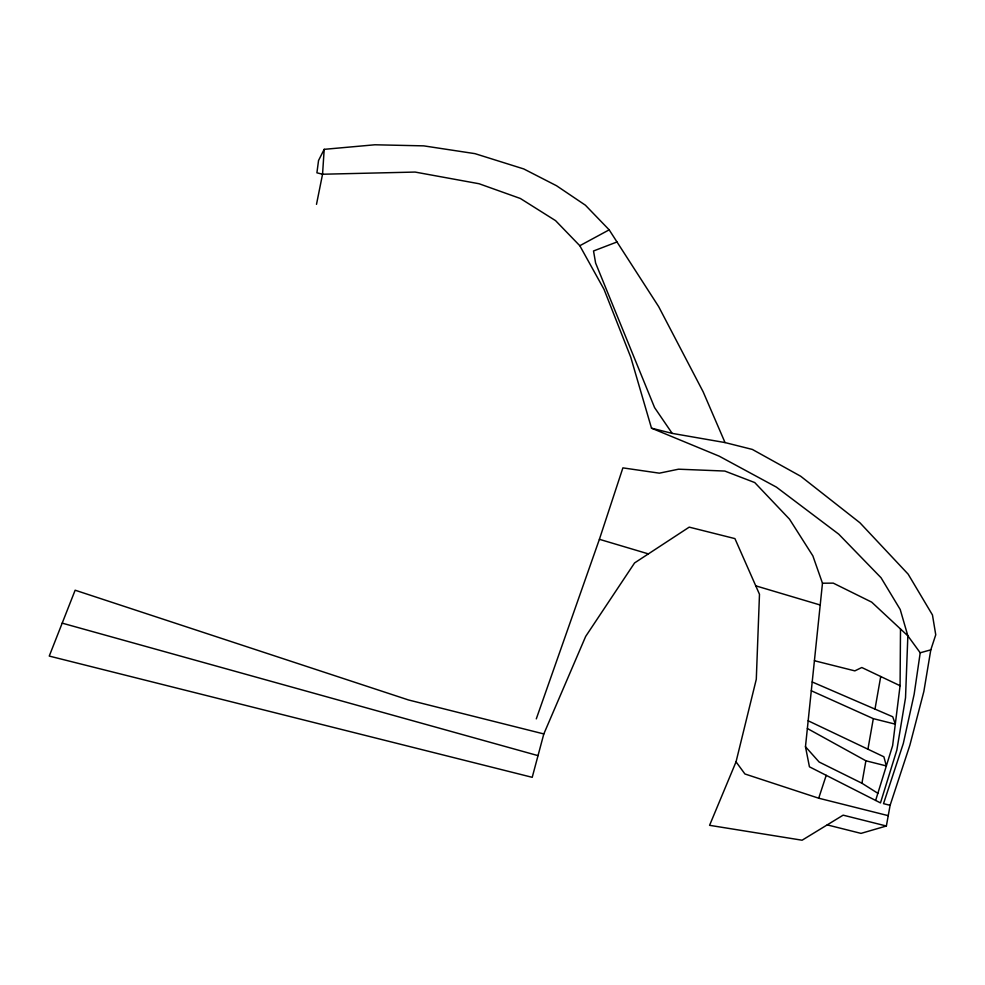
<?xml version="1.0" encoding="UTF-8"?>
<svg xmlns="http://www.w3.org/2000/svg" width="985" height="985" viewBox="0 0 985 985"><rect width="100%" height="100%" fill="white"/><g stroke="black" fill="none" stroke-linecap="round" stroke-linejoin="round"><path stroke-width="1.48" d="M875.64 800.436L892.619 745.67L900.081 685.72L900.499 628.984M827.203 824.888L861.013 833.384L886.365 826.009L890.108 805.311L909.881 745.153L923.844 691.495L930.8 649.841L935.75 634.796L932.463 614.972L908.145 574.144L859.93 522.776L800.67 476.235L752.343 449.431L725.034 442.573L703.155 391.821L658.669 306.643L609.173 229.837L585.385 205.188L556.537 185.746L523.761 168.94L474.979 153.648L423.735 145.866L374.891 144.783L324.188 149.338L322.551 174.234L316.493 204.351M324.188 149.338L318.549 160.481L316.911 172.818L322.551 174.234L415.116 172.067L479.067 183.739L520.351 198.477L555.565 220.64L579.808 245.721L604.027 289.356L630.757 357.21L651.504 428.179L719.21 456.178L776.402 487.119L838.715 534.141L881.033 577.727L900.216 609.506L907.85 635.83L905.523 697.799L896.855 750.016L880.479 802.898L809.436 766.81L805.471 746.716L822.475 583.218L812.871 555.885L789.502 519.157L754.744 482.564L724.8 471.052L678.554 469.192L659.359 473.169L622.889 467.875L599.397 539.312L536.296 718.865M822.475 583.218L833.273 583.132L871.676 602.13L907.85 635.83L920.212 652.796L914.166 694.191L903.307 743.49L883.52 803.662L890.108 805.311M877.844 793.294L861.937 783.235L865.889 760.789L807.368 728.506M867.933 749.191L873.313 718.644L811.295 690.756M874.988 709.101L880.725 676.51M886.365 826.009L843.148 815.161L802.098 840.217L709.582 825.319L736.041 761.836L756.295 679.256L759.484 594.287L734.933 538.61L689.217 527.135L634.574 562.94L585.669 636.421L543.818 733.936L532.22 777.325L49.25 656.072L75.143 590.212L408.504 699.966L543.818 733.936M736.041 761.836L744.919 773.976L818.707 798.207L826.218 775.33M579.808 245.721L609.173 229.837M616.992 241.978L593.524 250.978L595.617 263.057L654.582 407.605L672.176 433.375L725.034 442.573M920.212 652.796L930.8 649.841M651.504 428.179L672.176 433.375M814.423 660.726L854.832 670.871L861.789 667.51L900.081 685.72M873.313 718.644L895.303 724.16L892.742 716.772L812.206 681.977M865.889 760.789L886.34 765.924L883.89 756.788L808.168 720.786M818.707 798.207L888.236 815.654M62.203 623.148L538.019 755.63M599.397 539.312L648.376 553.89M755.766 585.841L820.209 605.012M861.937 783.235L819.114 762.008L805.471 746.716"/></g></svg>
